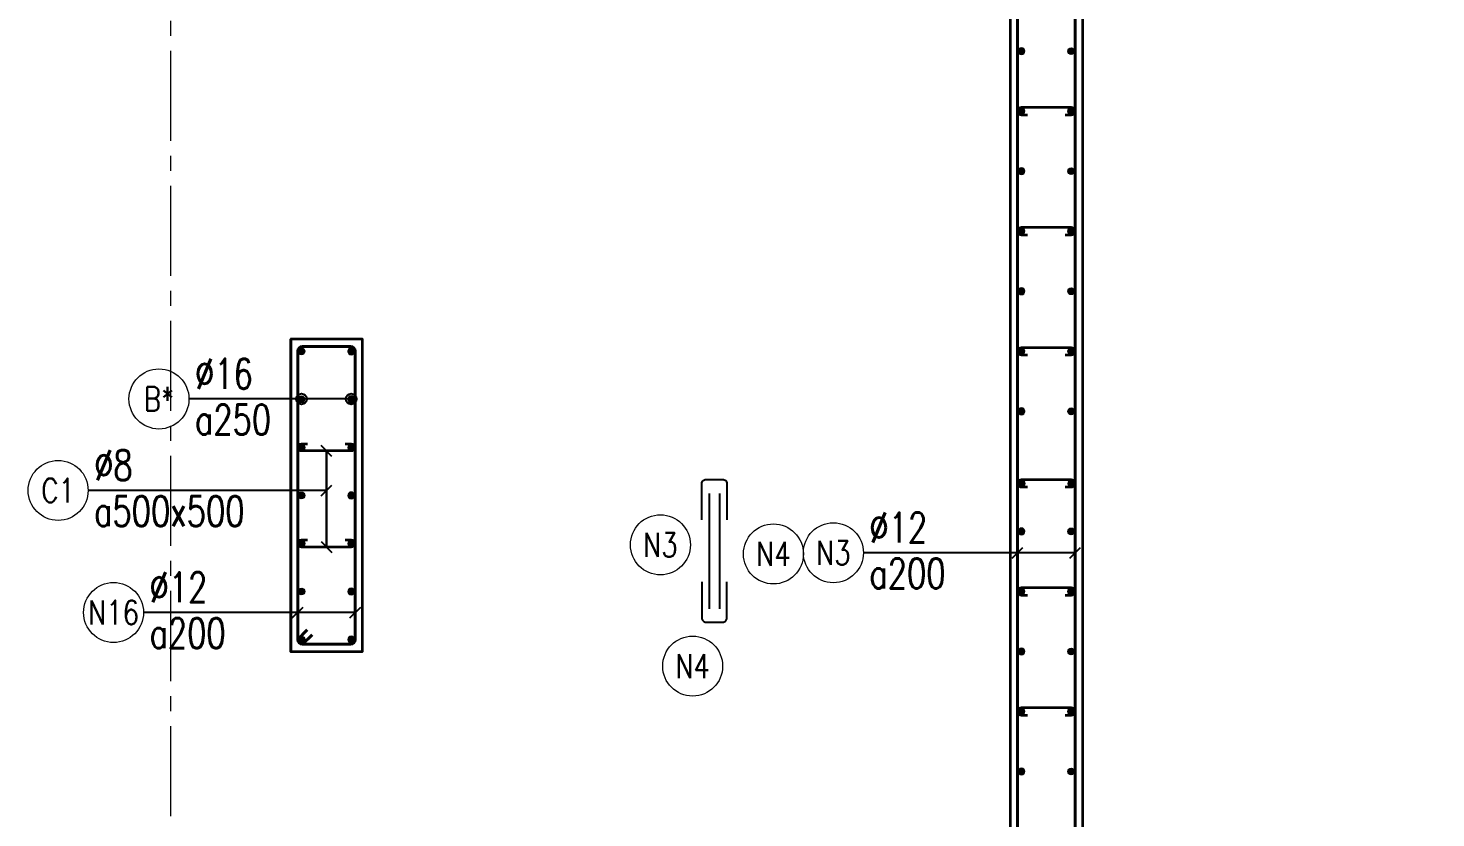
# Model space of a CAD drawing. Header units: millimetres. Extents: x 931337 to 1117500, y 19732 to 157199.
# Drawn here: x 1089569 to 1095435, y 142132 to 145420 of the extents above; entities that cross this region are included whole.
import ezdxf
from ezdxf.enums import TextEntityAlignment as Align

# ---------------------------------------------------------------- set-up
doc = ezdxf.new("R2010")
doc.units = ezdxf.units.MM
doc.header["$MEASUREMENT"] = 0
for name, pattern in [('HIDDEN', [9.525, 6.35, -3.175]), ('HIDDEN2', [4.7625, 3.175, -1.5875]), ('OF_Grid_1$0$CENTER2', [1.125, 0.75, -0.125, 0.125, -0.125])]:
    doc.linetypes.add(name, pattern=pattern)
doc.layers.get('0').update_dxf_attribs({"lineweight": 20})
doc.layers.add('Hidden', color=9, linetype='HIDDEN')
doc.layers.add('Ligature', color=1, linetype='Continuous')
for name, color, linetype, lineweight in [('KC-LEADER', 153, 'Continuous', 18), ('KC-THEP', 6, 'Continuous', 40), ('NDC_S_DIM', 1, 'Continuous', 15), ('NDC_S_HIDDEN', 8, 'HIDDEN2', 13), ('NDC_S_LEADER', 1, 'Continuous', 15), ('NDC_S_REBAR', 4, 'Continuous', 35), ('NDC_S_STIRRUP', 4, 'Continuous', 40), ('NDC_S_VN TEXT', 7, 'Continuous', 20), ('NDC_S_WALL', 6, 'Continuous', 35), ('OF_Grid_1$0$NDC_S_AXIS', 5, 'OF_Grid_1$0$CENTER2', 13)]:
    doc.layers.add(name, color=color, linetype=linetype, lineweight=lineweight)
doc.styles.add('NDC_DIM', font='', dxfattribs={"width": 0.75})
doc.styles.add('NDC_EN TXT', font='romans.shx', dxfattribs={"width": 0.8})
doc.styles.get('NDC_DIM').set_extended_font_data('Dotum')
doc.dimstyles.new('NDC_dim_30', dxfattribs={"dimscale": 30, "dimtxt": 2.5, "dimasz": 1.5, "dimexe": 1.5, "dimexo": 2.5, "dimgap": 1, "dimtad": 1, "dimdec": 0, "dimzin": 0, "dimdsep": 46, "dimtxsty": 'NDC_DIM', "dimblk": 'DIMMARK', "dimcen": 0.09, "dimdle": 1.2, "dimclrd": 1, "dimclre": 1, "dimclrt": 3, "dimadec": 0, "dimazin": 0, "dimtfac": 1, "dimtdec": 0, "dimtix": 1, "dimtofl": 0, "dimtmove": 0, "dimatfit": 3, "dimfxl": 6, "dimfxlon": 1, "dimtolj": 1, "dimtzin": 0, "dimarcsym": 0})

# ---------------------------------------------------------------- blocks, each defined once
blk = doc.blocks.new('THEP')
at = {"layer": 'KC-LEADER', "color": 6}
blk.add_circle((0, 0), 14, dxfattribs=at)
at = {"layer": 'KC-THEP'}
for p, q in [((-14, 0), (14, 0)), ((9.9, 9.9), (-9.9, -9.9)), ((-9.9, 9.9), (9.9, -9.9)), ((0, 14), (0, -14))]:
    blk.add_line(p, q, dxfattribs=at)
blk = doc.blocks.new('*U1006')
at = {"layer": 'KC-THEP', "rotation": 189.6685644363809}
blk.add_blockref('THEP', (-103.5, 0), dxfattribs=at)
at = {"layer": 'KC-THEP', "xscale": -1, "rotation": 170.331435563619}
blk.add_blockref('THEP', (103.5, 0), dxfattribs=at)
blk = doc.blocks.new('*U1005')
at = {"layer": 'NDC_S_HIDDEN', "color": 0, "linetype": 'ByBlock', "lineweight": -2, "transparency": 16777216}
for p in [(0, 1200), (0, 1000), (0, 800), (0, 600), (0, 400), (0, 200), (0, 0)]:
    blk.add_blockref('*U1006', p, dxfattribs=at)
blk = doc.blocks.new('A$C7BC65A55')
at = {"layer": 'Ligature'}
for p, q in [((-15.2, 372, 0), (-15.2, 38.5, 0)), ((15.2, 372, 0), (15.2, 38.5, 0))]:
    blk.add_line(p, q, dxfattribs=at)
for points in [[(-36.2, 296.5), (-36.2, 400.9, -0.414214), (-24, 413.1), (24, 413.1, -0.414214), (36.2, 400.9), (36.2, 296.5)], [(-36.2, 116.5), (-36.2, 12.2, 0.414214), (-24, 0), (24, 0, 0.414214), (36.2, 12.2), (36.2, 116.5)]]:
    blk.add_lwpolyline(points, format="xyb", dxfattribs=at)
blk = doc.blocks.new('DIMMARK')
at = {"layer": 'NDC_S_DIM', "color": 1}
blk.add_line((-1.5, 0), (1, 0), dxfattribs=at)
at = {"layer": 'NDC_S_DIM', "color": 2, "const_width": 0.1}
blk.add_lwpolyline([(-0.42, -0.42), (0.42, 0.42)], dxfattribs=at)
blk = doc.blocks.new('*U11')
blk.add_circle((-2.5, 0), 2.5)
at = {"layer": 'NDC_S_VN TEXT', "color": 3, "style": 'NDC_EN TXT', "width": 0.75}
for tag, p in [('DK1', (0.5, 0.85)), ('KC1', (0.5, -2.97))]:
    blk.add_attdef(tag, p, '', height=2.5, dxfattribs=at)
at = {"layer": 'NDC_S_VN TEXT', "color": 7, "style": 'NDC_EN TXT', "width": 0.8}
blk.add_attdef('SH2', text='', height=2, dxfattribs=at).set_placement((-2.5, 0), align=Align.MIDDLE)
blk = doc.blocks.new('*U12')
blk.add_circle((-2.5, 0), 2.5)
at = {"layer": 'NDC_S_VN TEXT', "color": 3, "style": 'NDC_EN TXT', "width": 0.75}
for tag, p in [('DK1', (0.5, 0.85)), ('KC1', (0.5, -2.97))]:
    blk.add_attdef(tag, p, '', height=2.5, dxfattribs=at)
at = {"layer": 'NDC_S_VN TEXT', "color": 7, "style": 'NDC_EN TXT', "width": 0.8}
blk.add_attdef('SH2', text='', height=2, dxfattribs=at).set_placement((-2.5, 0), align=Align.MIDDLE)

msp = doc.modelspace()

# ---------------------------------------------------------------- linework, layer by layer
for centre in [(1092203.553, 143268.726), (1092674.522, 143230.566), (1092338.001, 142763.723)]:
    msp.add_circle(centre, 125)
at = {"layer": 'NDC_S_REBAR'}
for points in [[(1093890.364, 145059.542), (1093915.364, 145059.542, 1), (1093915.364, 145089.542), (1093708.34, 145089.542, 1), (1093708.34, 145059.542), (1093733.34, 145059.542)], [(1093890.364, 144559.542), (1093915.364, 144559.542, 1), (1093915.364, 144589.542), (1093708.34, 144589.542, 1), (1093708.34, 144559.542), (1093733.34, 144559.542)], [(1093890.364, 144059.542), (1093915.364, 144059.542, 1), (1093915.364, 144089.542), (1093708.34, 144089.542, 1), (1093708.34, 144059.542), (1093733.34, 144059.542)], [(1090889.775, 143689.542), (1090914.775, 143689.542, -1), (1090914.775, 143659.542), (1090707.751, 143659.542, -1), (1090707.751, 143689.542), (1090732.751, 143689.542)], [(1093890.364, 143509.542), (1093915.364, 143509.542, 1), (1093915.364, 143539.542), (1093708.34, 143539.542, 1), (1093708.34, 143509.542), (1093733.34, 143509.542)], [(1090889.775, 143289.542), (1090914.775, 143289.542, -1), (1090914.775, 143259.542), (1090707.751, 143259.542, -1), (1090707.751, 143289.542), (1090732.751, 143289.542)], [(1093890.364, 143059.542), (1093915.364, 143059.542, 1), (1093915.364, 143089.542), (1093708.34, 143089.542, 1), (1093708.34, 143059.542), (1093733.34, 143059.542)], [(1093890.364, 142559.542), (1093915.364, 142559.542, 1), (1093915.364, 142589.542), (1093708.34, 142589.542, 1), (1093708.34, 142559.542), (1093733.34, 142559.542)]]:
    msp.add_lwpolyline(points, format="xyb", dxfattribs=at)
at = {"layer": 'NDC_S_STIRRUP'}
for points in [[(1093731.852, 149484.542), (1093691.852, 149524.542, -0.41421356), (1093711.852, 149544.542), (1093911.852, 149544.542, -0.41421356), (1093931.852, 149524.542), (1093931.852, 137224.542, -0.41421356), (1093911.852, 137204.542), (1093711.852, 137204.542, -0.41421356), (1093691.852, 137224.542), (1093691.852, 149524.542, -0.41421356), (1093711.852, 149544.542), (1093751.852, 149504.542)], [(1090731.852, 142914.542), (1090691.852, 142874.542, 0.41421356), (1090711.852, 142854.542), (1090911.852, 142854.542, 0.41421356), (1090931.852, 142874.542), (1090931.852, 144074.542, 0.41421356), (1090911.852, 144094.542), (1090711.852, 144094.542, 0.41421356), (1090691.852, 144074.542), (1090691.852, 142874.542, 0.41421356), (1090711.852, 142854.542), (1090751.852, 142894.542)]]:
    msp.add_lwpolyline(points, format="xyb", dxfattribs=at)
at = {"layer": 'NDC_S_WALL'}
for points in [[(1093662.652, 140774.542), (1093662.652, 146174.542), (1093662.652, 146174.542), (1090962.652, 146174.542), (1090962.652, 146174.542), (1090962.652, 145524.542), (1090662.652, 145524.542), (1090662.652, 145524.542), (1090662.652, 149574.542), (1092336.482, 149574.542), (1092336.482, 149574.542), (1092336.482, 149074.542), (1092336.482, 149074.542), (1090962.652, 149074.542), (1090962.652, 146474.542), (1093662.652, 146474.542), (1093662.652, 146474.542), (1093662.652, 149074.542), (1093662.652, 149074.542), (1093138.822, 149074.542), (1093138.822, 149074.542), (1093138.822, 149574.542), (1096962.652, 149574.542)], [(1096662.652, 148424.542), (1096662.652, 149074.542), (1093962.652, 149074.542), (1093962.652, 137674.542)]]:
    msp.add_lwpolyline(points, dxfattribs=at)
for points in [[(1090661.852, 144124.542), (1090661.852, 142824.542), (1090961.852, 142824.542), (1090961.852, 144124.542)], [(1090661.852, 144124.542), (1090661.852, 142824.542), (1090961.852, 142824.542), (1090961.852, 144124.542)], [(1090662.652, 142824.542), (1090962.652, 142824.542), (1090962.652, 144124.542), (1090662.652, 144124.542)]]:
    msp.add_lwpolyline(points, close=True, dxfattribs=at)
at = {"layer": 'OF_Grid_1$0$NDC_S_AXIS', "ltscale": 500}
msp.add_line((1090162.652, 135951.542), (1090162.652, 150843.003), dxfattribs=at)

# ---------------------------------------------------------------- block references
at = {"layer": 'Hidden', "xscale": 1.44, "yscale": 1.44, "zscale": 1.44}
msp.add_blockref('A$C7BC65A55', (1092428.633, 142946.445, 0.03), dxfattribs=at)
at = {"layer": 'KC-THEP', "xscale": -1}
for p, rotation in [((1093708.34, 145324.542), 350.3314355636191), ((1093708.34, 145074.542), 350.3314355636191), ((1093708.34, 144824.542), 350.3314355636191), ((1093708.34, 144574.542), 350.3314355636191), ((1093708.34, 144324.542), 350.3314355636191), ((1093708.34, 144074.542), 350.3314355636191), ((1093708.34, 143824.542), 350.3314355636191), ((1093915.364, 143524.542), 170.331435563619), ((1093708.34, 143324.542), 350.3314355636191), ((1093708.34, 143074.542), 350.3314355636191), ((1093708.34, 142824.542), 350.3314355636191), ((1093708.34, 142574.542), 350.3314355636191), ((1093708.34, 142324.542), 350.3314355636191)]:
    msp.add_blockref('THEP', p, dxfattribs=dict(at, rotation=rotation))
at = {"layer": 'KC-THEP'}
for p, rotation in [((1093915.364, 145324.542), 9.668564436380953), ((1093915.364, 145074.542), 9.668564436380953), ((1093915.364, 144824.542), 9.668564436380953), ((1093915.364, 144574.542), 9.668564436380953), ((1093915.364, 144324.542), 9.668564436380953), ((1093915.364, 144074.542), 9.668564436380953), ((1093915.364, 143824.542), 9.668564436380953), ((1093708.34, 143524.542), 189.6685644363809), ((1093915.364, 143324.542), 9.668564436380926), ((1093915.364, 143074.542), 9.668564436380926), ((1093915.364, 142824.542), 9.668564436380926), ((1093915.364, 142574.542), 9.668564436380926), ((1093915.364, 142324.542), 9.668564436380926)]:
    msp.add_blockref('THEP', p, dxfattribs=dict(at, rotation=rotation))
at = {"layer": 'NDC_S_HIDDEN'}
msp.add_blockref('*U1005', (1090811.263, 142874.542), dxfattribs=at)
at = {"layer": 'NDC_S_VN TEXT', "xscale": 50, "yscale": 50, "zscale": 50}
for name, p, values in [('*U11', (1090238.804, 143876.035), {'SH2': 'B*', 'DK1': '%%C16', 'KC1': 'a250'}), ('*U12', (1089818.539, 143495.18), {'SH2': 'C1', 'DK1': '%%c8', 'KC1': 'a500x500'}), ('*U11', (1093049.464, 143235.734), {'SH2': 'N3', 'DK1': '%%C12', 'KC1': 'a200'}), ('*U11', (1090049.464, 142986.859), {'SH2': 'N16', 'DK1': '%%C12', 'KC1': 'a200'})]:
    msp.add_blockref(name, p, dxfattribs=at).add_auto_attribs(values)

# ---------------------------------------------------------------- texts
at = {"layer": 'NDC_S_VN TEXT', "color": 7, "style": 'NDC_EN TXT', "width": 0.8}
for tag, p in [('N3', (1092203.553, 143268.726)), ('N4', (1092674.522, 143230.566)), ('N4', (1092338.001, 142763.723))]:
    msp.add_attdef(tag, text='3', height=100, dxfattribs=at).set_placement(p, align=Align.MIDDLE)

# ---------------------------------------------------------------- leaders
at = {"layer": 'NDC_S_LEADER'}
for points, override in [([(1090914.775, 143876.035), (1090238.804, 143876.035)], {"dimtad": 0, "dimldrblk": 'Origin'}), ([(1090707.751, 143876.035), (1090238.804, 143876.035)], {"dimtad": 0, "dimldrblk": 'Origin'}), ([(1090811.852, 143659.542), (1090811.263, 143259.542)], {"dimtad": 0, "dimldrblk": 'Oblique'}), ([(1090811.852, 143259.542), (1090811.852, 143659.542)], {"dimtad": 0, "dimldrblk": 'Oblique'}), ([(1090811.852, 143495.18), (1089818.539, 143495.18)], {"dimtad": 0, "dimldrblk": 'Oblique'}), ([(1093931.852, 143235.553), (1093049.464, 143235.553)], {"dimtad": 0, "dimldrblk": 'Oblique'}), ([(1093691.852, 143235.553), (1093049.464, 143235.553)], {"dimtad": 0, "dimldrblk": 'Oblique'}), ([(1090931.852, 142986.678), (1090049.464, 142986.678)], {"dimtad": 0, "dimldrblk": 'Oblique'}), ([(1090691.852, 142986.678), (1090049.464, 142986.678)], {"dimtad": 0, "dimldrblk": 'Oblique'})]:
    msp.add_leader(points, dimstyle='NDC_dim_30', override=override, dxfattribs=at)

doc.saveas('drawing.dxf')
